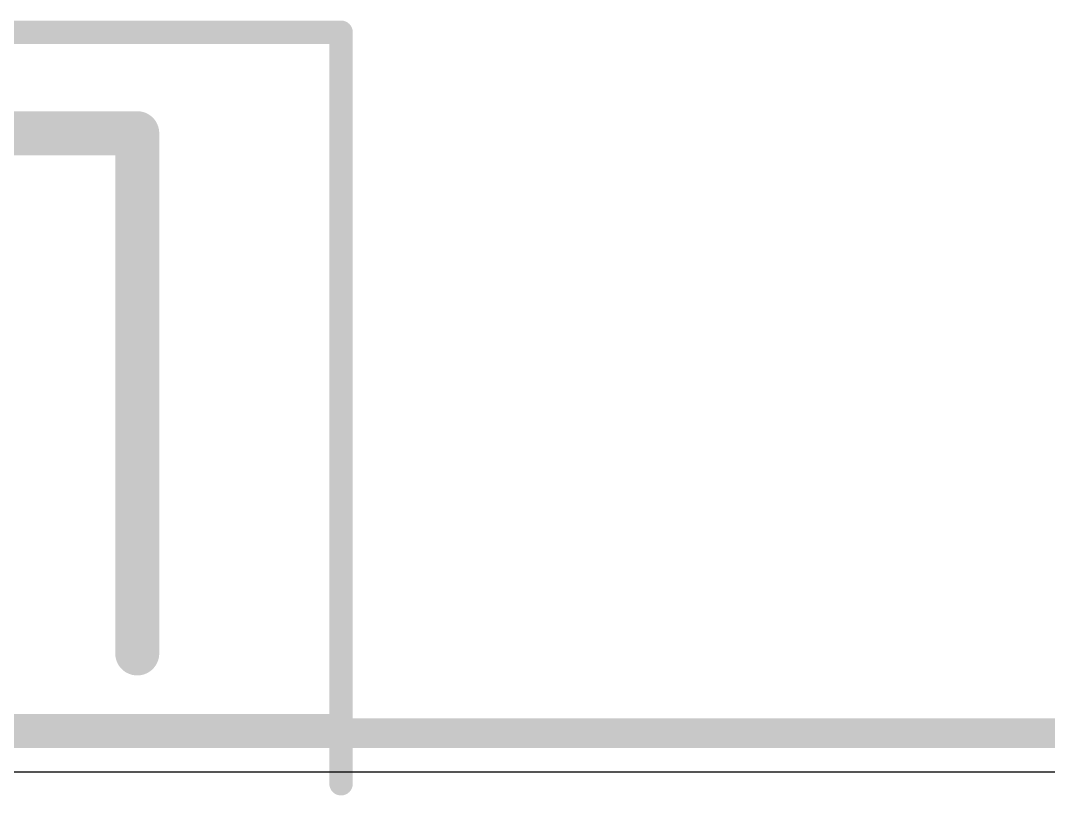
# Model space of a CAD drawing. Header units: inches. Extents: x 1.37 to 4.6, y 1.74 to 5.29.
# Drawn here: x 3.412 to 3.7621, y 5.0238 to 5.2877 of the extents above; entities that cross this region are included whole.
import ezdxf

# ---------------------------------------------------------------- set-up
doc = ezdxf.new("R2010")
doc.units = ezdxf.units.IN
doc.header["$MEASUREMENT"] = 0
for name, color, linetype in [('BottomLayer', 5, 'Continuous'), ('KeepOutLayer', 6, 'Continuous'), ('TopLayer', 1, 'Continuous'), ('TopOverlay', 2, 'Continuous')]:
    doc.layers.add(name, color=color, linetype=linetype)

# ---------------------------------------------------------------- blocks, each defined once
blk = doc.blocks.new('ESP32_WROOM_26')
at = {"layer": 'TopOverlay'}
for points, const_width in [([(0, 1.00394), (0.7063, 1.00394)], 0.008), ([(0.7063, 0.76772), (0.7063, 1.00394)], 0.008), ([(0.53725, 0.96957), (0.63686, 0.96957)], 0.015), ([(0.63686, 0.7924), (0.63686, 0.96957)], 0.015), ([(0, 0.76772), (0.7063, 0.76772)], 0.008), ([(0.7063, 0.74803), (0.7063, 0.76772)], 0.008)]:
    blk.add_lwpolyline(points, dxfattribs=dict(at, const_width=const_width))
for points, const_width in [([(0.7043, 1.00394, 1), (0.7083, 1.00394, 1)], 0.004), ([(0.7043, 1.00394, 1), (0.7083, 1.00394, 1)], 0.004), ([(0.63311, 0.96957, 1), (0.64061, 0.96957, 1)], 0.0075), ([(0.63311, 0.96957, 1), (0.64061, 0.96957, 1)], 0.0075), ([(0.63311, 0.7924, 1), (0.64061, 0.7924, 1)], 0.0075), ([(0.7043, 0.76772, 1), (0.7083, 0.76772, 1)], 0.004), ([(0.7043, 0.76772, 1), (0.7083, 0.76772, 1)], 0.004), ([(0.7043, 0.76772, 1), (0.7083, 0.76772, 1)], 0.004), ([(0.7043, 0.74803, 1), (0.7083, 0.74803, 1)], 0.004)]:
    blk.add_lwpolyline(points, format="xyb", close=True, dxfattribs=dict(at, const_width=const_width))

msp = doc.modelspace()

# ---------------------------------------------------------------- linework, layer by layer
at = {"layer": 'BottomLayer'}
msp.add_line((1.97578, 5.03187), (4.49687, 5.03187), dxfattribs=at)
at = {"layer": 'KeepOutLayer', "const_width": 0.01}
msp.add_lwpolyline([(1.38, 5.045), (4.51, 5.045)], dxfattribs=at)
at = {"layer": 'TopLayer'}
msp.add_line((2.90822, 5.03187), (4.49687, 5.03187), dxfattribs=at)

# ---------------------------------------------------------------- block references
msp.add_blockref('ESP32_WROOM_26', (2.81484, 4.27976))

doc.saveas('drawing.dxf')
